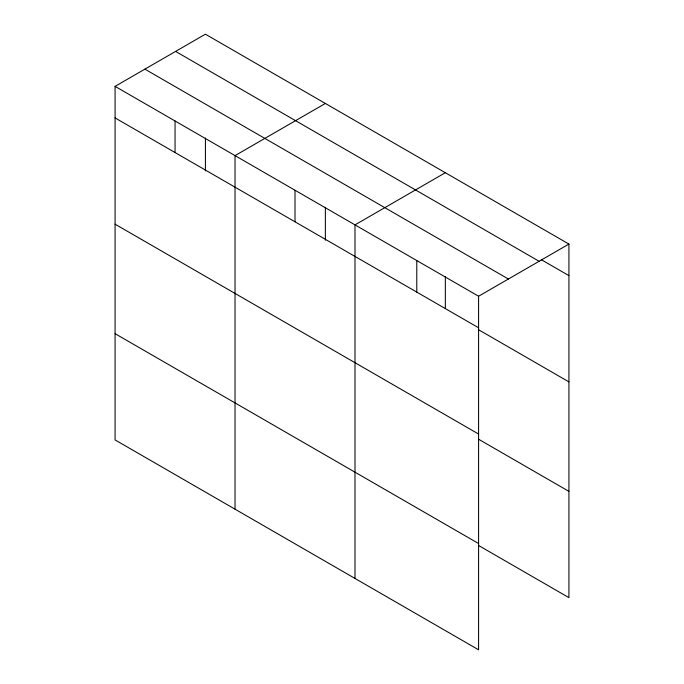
<?xml version="1.0" encoding="UTF-8"?>
<svg xmlns="http://www.w3.org/2000/svg" width="684" height="684" viewBox="0 0 684 684"><rect width="100%" height="100%" fill="white"/><g stroke="black" fill="none" stroke-linecap="round" stroke-linejoin="round"><path stroke-width="1.03" d="M325.37 240.221L325.37 207.278M445.335 308.416L445.335 276.533M115.074 86.355L478.586 296.232L478.586 649.8L115.074 439.923L115.074 86.355L205.414 34.2L568.926 244.077L568.926 597.645L478.535 545.456M325.37 103.455L235.031 155.619L235.031 509.187M445.335 172.719L354.996 224.874L354.996 578.442M478.586 296.232L568.926 244.077M541.258 259.655L568.926 275.626M175.6 51.411L539.112 261.288M144.888 69.144L508.4 279.021M115.074 117.913L478.586 327.79M478.535 329.705L568.926 381.894M115.074 224.181L478.586 434.049M478.535 439.196L568.926 491.377M115.074 333.664L478.586 543.532M416.787 260.553L416.787 292.111M295.009 190.246L295.009 221.804M205.414 138.014L205.414 170.957M175.053 120.983L175.053 152.541"/></g></svg>
